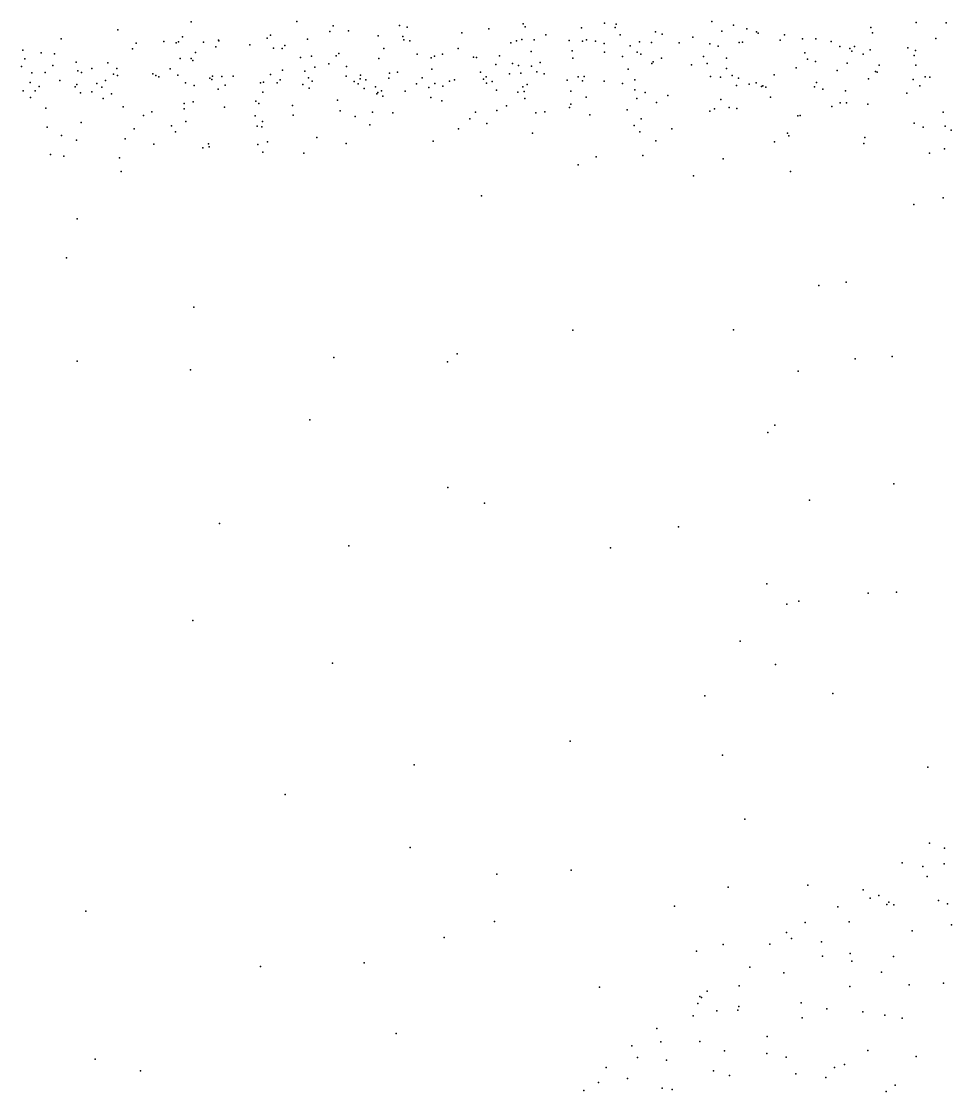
# Model space of a CAD drawing. Header units: metres. Extents: x -25 to 25, y -27.8 to 27.8.
# Drawn here: x -8.238 to -6.856, y -1.579 to 0.012 of the extents above; entities that cross this region are included whole.
import ezdxf

# ---------------------------------------------------------------- set-up
doc = ezdxf.new("R2010")
doc.units = ezdxf.units.M

msp = doc.modelspace()

# ---------------------------------------------------------------- linework, layer by layer
for p in [(-7.9859, 0.0109, -1.6583), (-7.8291, 0.0117, 19.847), (-7.7749, 0.0053, -10.9853), (-7.6762, 0.0054, 6.7507), (-7.6648, 0.0031, 20.4352), (-7.5437, 0.0007, 20.1354), (-7.4927, 0.0082, -0.1536), (-7.4898, 0.0035, -12.1344), (-7.4063, 0.002, 3.1692), (-7.3717, 0.009, 25.9457), (-7.3563, 0.0026, -11.5955), (-7.3548, 0.0075, 10.7589), (-7.2123, 0.0117, 16.2095), (-7.1804, 0.006, 3.2258), (-7.1605, 0.0005, 6.7761), (-6.9765, 0.0024, 6.9463), (-6.9091, 0.0103, 17.7497), (-6.8646, 0.0095, 7.0579), (-8.1791, -0.0143, -0.2973), (-8.0947, -0.0008, 26.4651), (-7.9985, -0.011, 19.7829), (-7.8729, -0.013, 15.2978), (-7.8679, -0.0088, 10.5131), (-7.8129, -0.0149, 12.6583), (-7.78, -0.0032, -20.7973), (-7.7523, -0.0023, 24.9941), (-7.7082, -0.0099, -6.9426), (-7.6714, -0.0109, 26.2049), (-7.6702, -0.0157, 2.8464), (-7.5837, -0.0053, 3.0247), (-7.4947, -0.0152, 14.0774), (-7.4766, -0.0159, 13.5563), (-7.4593, -0.0085, 11.1316), (-7.3988, -0.0158, 2.4798), (-7.3487, -0.0082, 6.6214), (-7.2961, -0.0036, 25.4068), (-7.2863, -0.0073, -10.8301), (-7.2407, -0.0116, 2.508), (-7.1976, -0.0028, -11.2077), (-7.1462, -0.0036, -0.6799), (-7.1435, -0.0058, 13.4456), (-7.1044, -0.0085, 14.4472), (-7.0776, -0.0141, 16.3183), (-7.0581, -0.0143, 7.4495), (-6.9738, -0.0052, -14.5336), (-6.8797, -0.0135, 7.2867), (-8.2359, -0.0309, -0.1227), (-8.0729, -0.029, 7.5432), (-8.0674, -0.0204, 10.4673), (-8.0265, -0.0184, -1.2717), (-8.0082, -0.02, -0.633), (-8.0047, -0.0185, 10.7829), (-7.9674, -0.0191, 10.155), (-7.9491, -0.0262, -10.907), (-7.9451, -0.0164, 12.3911), (-7.9447, -0.0174, 26.3143), (-7.8985, -0.0232, 13.5487), (-7.8638, -0.0283, 14.9503), (-7.8507, -0.0284, 20.6328), (-7.8465, -0.0239, 14.2566), (-7.6999, -0.0288, 20.2594), (-7.6609, -0.0172, 7.2331), (-7.5894, -0.0287, 11.3873), (-7.5112, -0.0203, 6.7503), (-7.5028, -0.0174, -20.85), (-7.4242, -0.0166, -12.3404), (-7.4047, -0.0176, -7.6295), (-7.3852, -0.0177, 12.0409), (-7.3725, -0.0211, 25.7585), (-7.3338, -0.0244, 13.4655), (-7.3201, -0.0187, -12.4676), (-7.3022, -0.0197, -7.3928), (-7.2611, -0.02, 8.0719), (-7.2154, -0.0217, -7.562), (-7.203, -0.025, -11.4868), (-7.1719, -0.0196, -10.7268), (-7.1669, -0.019, 11.1155), (-7.1112, -0.0161, -0.8563), (-7.0354, -0.0181, -1.0624), (-7.0225, -0.0256, -11.0698), (-7.0074, -0.0288, -10.8963), (-7.0006, -0.0256, -10.7423), (-6.9771, -0.0305, 11.2598), (-6.9214, -0.0275, 12.816), (-6.9098, -0.0314, 13.194), (-8.233, -0.0437, 4.3159), (-8.2089, -0.0352, 24.9039), (-8.1887, -0.0367, 19.685), (-8.0023, -0.0434, 12.8585), (-7.9861, -0.0434, 13.2912), (-7.9836, -0.0466, 9.9585), (-7.9795, -0.0343, -11.0675), (-7.8233, -0.042, 10.2463), (-7.8071, -0.0401, 20.044), (-7.7703, -0.0394, 16.6281), (-7.7664, -0.0362, 4.1928), (-7.7072, -0.0436, 2.5361), (-7.6501, -0.037, 10.4994), (-7.6294, -0.0426, 0.0061), (-7.6244, -0.0399, 25.177), (-7.6127, -0.0372, -7.6482), (-7.5664, -0.0416, 11.6363), (-7.5623, -0.0418, -7.0885), (-7.5278, -0.0397, 8.8062), (-7.4811, -0.033, 15.6877), (-7.4199, -0.0319, 7.0912), (-7.4192, -0.043, 3.9795), (-7.3719, -0.0338, 8.4936), (-7.3451, -0.0405, 7.497), (-7.3235, -0.0341, 7.797), (-7.318, -0.0368, -0.1665), (-7.2871, -0.0428, 7.2784), (-7.2248, -0.0403, 12.6185), (-7.1908, -0.043, 7.1167), (-7.0744, -0.0351, 3.5207), (-7.0702, -0.0444, -0.3348), (-7.0047, -0.0324, 7.1467), (-6.9879, -0.037, 15.8006), (-6.9122, -0.0392, 11.431), (-8.238, -0.0553, 12.826), (-8.1911, -0.0539, 3.4441), (-8.1565, -0.0487, -11.339), (-8.1544, -0.0616, 1.2197), (-8.1334, -0.0584, 26.2868), (-8.1098, -0.0497, 0.1349), (-8.0962, -0.0585, 12.3463), (-8.0171, -0.0586, 20.6721), (-7.8501, -0.0609, 13.3748), (-7.8171, -0.0621, 14.4334), (-7.8021, -0.0563, 12.9503), (-7.7814, -0.0513, 2.9833), (-7.7552, -0.0552, 3.1973), (-7.6793, -0.0635, 7.5065), (-7.6286, -0.0595, 12.8293), (-7.5332, -0.0522, 25.8233), (-7.5084, -0.051, 3.3254), (-7.4997, -0.054, 7.5059), (-7.4806, -0.055, 25.5819), (-7.4726, -0.0631, 7.6662), (-7.4674, -0.0494, 9.1359), (-7.337, -0.0594, 17.2064), (-7.3017, -0.0511, 11.2676), (-7.2994, -0.0483, -11.8196), (-7.2425, -0.053, 3.4313), (-7.2196, -0.0508, 3.7816), (-7.1906, -0.0582, -11.6817), (-7.087, -0.0573, 11.8584), (-7.0585, -0.048, 14.8373), (-7.0265, -0.0615, 10.5628), (-7.0116, -0.0503, 0.8012), (-6.9692, -0.0629, 11.7036), (-6.9668, -0.0636, -0.7005), (-6.9641, -0.0533, -11.3212), (-6.9096, -0.0535, 0.1433), (-8.2249, -0.0792, 2.8833), (-8.2224, -0.0646, 9.7277), (-8.2025, -0.0644, -7.018), (-8.1808, -0.076, -10.8975), (-8.1486, -0.0642, 3.2222), (-8.1133, -0.076, 3.0687), (-8.1012, -0.0669, -1.7714), (-8.0954, -0.0689, 1.4637), (-8.043, -0.066, -0.9652), (-8.0385, -0.0686, -6.9952), (-8.0339, -0.0708, 19.9723), (-8.0058, -0.0682, 4.1557), (-7.9945, -0.0794, -7.7461), (-7.958, -0.0725, 0.2159), (-7.9552, -0.0744, 3.0064), (-7.9543, -0.0697, 25.0496), (-7.9402, -0.0704, 2.81), (-7.9236, -0.0697, 2.5943), (-7.8784, -0.0787, 20.4502), (-7.8682, -0.067, 3.608), (-7.8539, -0.0753, 9.8705), (-7.8118, -0.0721, 13.2049), (-7.8061, -0.077, 0.1866), (-7.7557, -0.0695, 14.8103), (-7.7439, -0.0777, 3.9106), (-7.7348, -0.0735, 1.7423), (-7.7345, -0.0684, 1.4996), (-7.7264, -0.0753, 3.6706), (-7.6925, -0.0727, 25.9749), (-7.6913, -0.065, 14.2917), (-7.6426, -0.0724, 15.4182), (-7.6023, -0.0769, 13.3459), (-7.5949, -0.0749, 17.0162), (-7.5562, -0.0639, -7.4792), (-7.5515, -0.0743, 8.6304), (-7.5475, -0.0707, -7.2919), (-7.5388, -0.0775, 3.6112), (-7.5128, -0.066, -14.9225), (-7.4962, -0.0653, 10.5005), (-7.4617, -0.0663, 14.2599), (-7.4274, -0.0756, 15.5357), (-7.4109, -0.0709, 11.7373), (-7.4045, -0.0768, 11.5333), (-7.402, -0.0701, 9.3239), (-7.3725, -0.0769, 3.681), (-7.3267, -0.0751, 14.3958), (-7.2146, -0.0704, 10.5711), (-7.1998, -0.0712, 13.3163), (-7.1824, -0.0689, 15.6384), (-7.1731, -0.0725, 2.2726), (-7.1465, -0.0794, 0.6306), (-7.12, -0.0676, 9.371), (-7.0572, -0.079, 0.3524), (-6.9797, -0.0736, 13.0546), (-6.9134, -0.0745, 17.3681), (-6.8956, -0.0705, -12.4514), (-6.8889, -0.0711, -0.1615), (-8.2355, -0.0917, 3.8697), (-8.2175, -0.0917, -1.3327), (-8.2118, -0.0851, -11.1199), (-8.1584, -0.0857, 2.284), (-8.1556, -0.0821, 12.5127), (-8.1503, -0.0947, -0.7268), (-8.1332, -0.0932, 0.4767), (-8.126, -0.0808, 2.6443), (-8.1186, -0.0861, 9.55), (-7.9815, -0.0835, 9.6646), (-7.9456, -0.0892, 1.8233), (-7.9353, -0.083, 2.3837), (-7.8831, -0.0796, 3.8375), (-7.8795, -0.0933, 2.1896), (-7.8582, -0.0797, 20.2809), (-7.8202, -0.0823, 26.0647), (-7.8108, -0.0875, 1.9081), (-7.7376, -0.0809, -7.0948), (-7.7288, -0.0882, 2.0877), (-7.7123, -0.0856, 14.5791), (-7.7087, -0.0939, 25.4072), (-7.7034, -0.0915, 8.9812), (-7.6678, -0.0921, 9.1709), (-7.6514, -0.0811, 13.0308), (-7.6329, -0.0865, 25.5452), (-7.624, -0.0806, 1.386), (-7.6119, -0.0845, 16.5975), (-7.5474, -0.0799, 1.8481), (-7.5325, -0.0907, 7.822), (-7.5006, -0.0934, 13.1691), (-7.4933, -0.0857, 1.5725), (-7.4912, -0.0927, 15.3943), (-7.4867, -0.0823, 2.1114), (-7.4217, -0.0918, 8.1631), (-7.3454, -0.0806, -0.0017), (-7.3271, -0.0898, 2.0341), (-7.3113, -0.0939, 13.2122), (-7.1759, -0.0834, -12.2882), (-7.1573, -0.0814, 17.2121), (-7.1387, -0.0851, 11.6964), (-7.137, -0.084, 11.4827), (-7.1323, -0.0859, 0.0639), (-7.06, -0.0854, 15.0075), (-7.0474, -0.0892, 2.0973), (-7.0141, -0.0913, 1.0144), (-6.923, -0.095, -12.2862), (-6.9037, -0.0843, -11.5026), (-8.2244, -0.1016, -1.5857), (-8.1165, -0.1029, 25.0687), (-8.1042, -0.0958, 2.0861), (-7.9962, -0.1105, -15.0657), (-7.9831, -0.1078, 0.9956), (-7.8897, -0.107, 9.5087), (-7.8856, -0.1101, 25.2185), (-7.7685, -0.1054, 9.7115), (-7.7101, -0.0957, 10.0358), (-7.7013, -0.0993, 8.7747), (-7.63, -0.1012, 10.2105), (-7.6135, -0.1063, 1.1914), (-7.4901, -0.1029, 7.9919), (-7.3992, -0.101, 16.5433), (-7.3241, -0.1027, 14.7864), (-7.2945, -0.1086, 1.8151), (-7.2779, -0.0985, -14.7723), (-7.199, -0.1043, 12.863), (-7.1255, -0.101, -11.9777), (-7.022, -0.1094, -11.7976), (-7.0125, -0.1093, 16.6441), (-8.2018, -0.1174, 9.2531), (-8.087, -0.1154, 26.1037), (-8.0443, -0.1227, 20.5164), (-7.9962, -0.1181, 20.1978), (-7.9364, -0.1157, -20.6386), (-7.8352, -0.1134, -7.5582), (-7.7644, -0.121, -7.4052), (-7.7166, -0.1233, 9.5232), (-7.6864, -0.1241, 8.5532), (-7.5636, -0.1233, 16.7615), (-7.5317, -0.1205, 9.4926), (-7.5175, -0.1137, 14.8389), (-7.4741, -0.1244, 15.2203), (-7.4608, -0.1228, 1.2316), (-7.4237, -0.1161, 14.5773), (-7.4219, -0.1114, 13.0198), (-7.3936, -0.1272, 14.943), (-7.3382, -0.1199, 1.5664), (-7.2154, -0.1215, 15.3806), (-7.2084, -0.1183, 13.0514), (-7.1869, -0.1161, 1.9584), (-7.1755, -0.1177, 16.625), (-7.0341, -0.1147, 1.8939), (-6.9809, -0.1115, 15.5347), (-6.869, -0.1233, -12.1335), (-8.1492, -0.1386, -7.6726), (-8.0568, -0.128, 0.6929), (-7.9938, -0.1371, -7.5967), (-7.8906, -0.1285, -7.1786), (-7.8799, -0.1372, 25.9047), (-7.8344, -0.1278, 9.303), (-7.7422, -0.1296, 1.0657), (-7.7204, -0.1422, 7.8987), (-7.5722, -0.1333, 8.3665), (-7.5468, -0.14, 0.3115), (-7.3173, -0.1331, 15.1133), (-7.0846, -0.1286, 15.2095), (-7.0813, -0.1281, 9.5194), (-6.9121, -0.1394, -11.9549), (-8.1996, -0.1453, 9.0879), (-8.1785, -0.1577, 25.9737), (-8.0703, -0.1481, -7.1878), (-8.015, -0.1435, 8.0035), (-8.0089, -0.1525, 9.1262), (-7.8877, -0.1442, 9.011), (-7.8811, -0.1449, 7.9053), (-7.5887, -0.1482, 9.7922), (-7.4787, -0.1545, 9.6698), (-7.328, -0.1432, 0.5865), (-7.3194, -0.1522, 16.7334), (-7.2718, -0.1479, 1.4287), (-7.1002, -0.1542, 1.6559), (-7.0982, -0.1586, 16.7915), (-6.8984, -0.1453, 16.766), (-6.866, -0.144, 15.3898), (-6.8568, -0.1501, 9.5477), (-8.1561, -0.1646, -20.4083), (-8.0838, -0.1629, 8.169), (-8.0415, -0.1706, 8.9284), (-7.9601, -0.1702, -7.4177), (-7.9592, -0.1749, 8.5433), (-7.8869, -0.1711, 25.7145), (-7.8727, -0.1671, 0.6142), (-7.7993, -0.1607, 0.8959), (-7.7557, -0.1698, -15.0736), (-7.6265, -0.1663, 8.1636), (-7.2955, -0.1656, 9.6543), (-7.1193, -0.1672, 1.3959), (-6.9869, -0.1699, 10.2887), (-6.9853, -0.1609, 16.9829), (-8.1949, -0.1862, -7.4735), (-8.1752, -0.1884, 25.3134), (-7.9685, -0.1763, 25.3639), (-7.8796, -0.1824, 8.3694), (-7.8185, -0.1842, 8.1767), (-7.3841, -0.1896, 9.8088), (-7.3151, -0.1874, 10.2494), (-6.889, -0.184, 9.6951), (-6.8671, -0.1777, 10.0684), (-8.0921, -0.1912, 25.8245), (-7.4109, -0.2017, 10.0306), (-7.1958, -0.1927, -20.738), (-8.0896, -0.2116, 25.5712), (-7.2395, -0.2178, 10.0146), (-7.0959, -0.2116, 10.1273), (-7.5546, -0.2476, -15.0557), (-6.8688, -0.2507, -21.3342), (-6.9127, -0.2603, -14.5572), (-8.1553, -0.2817, -15.2632), (-8.1709, -0.3399, -20.1879), (-7.0535, -0.3809, -14.6867), (-7.013, -0.3758, -21.6112), (-7.9817, -0.4131, -15.3317), (-7.4191, -0.4473, -15.1037), (-7.1801, -0.4469, -20.5153), (-7.7738, -0.4879, -20.258), (-7.5908, -0.4822, -20.3953), (-6.9998, -0.4897, -21.9594), (-6.9449, -0.4863, -20.4829), (-8.1553, -0.4931, -15.4887), (-7.987, -0.5063, -20.1297), (-7.6049, -0.4941, -15.264), (-7.0843, -0.5083, -21.367), (-7.8094, -0.5806, -15.3892), (-7.1188, -0.5883, -21.7002), (-7.1293, -0.5993, -14.8622), (-7.6045, -0.6811, -15.4018), (-6.9423, -0.6755, -20.6862), (-7.5504, -0.7044, -20.3197), (-7.0674, -0.6999, -21.9977), (-7.9439, -0.7345, -15.5606), (-7.2622, -0.7394, -20.4028), (-7.7518, -0.7678, -20.2712), (-7.3631, -0.7709, -15.3825), (-7.1309, -0.824, -20.6457), (-6.9803, -0.8382, -14.9349), (-6.9383, -0.8366, -22.382), (-7.1012, -0.8542, -15.1564), (-7.0833, -0.8499, -20.9987), (-7.9836, -0.8789, -20.2176), (-7.1702, -0.9093, -21.3975), (-7.776, -0.942, -20.3917), (-7.1181, -0.9441, -21.9439), (-7.2231, -0.9906, -20.793), (-7.033, -0.987, -22.1643), (-7.423, -1.0579, -20.6102), (-7.1966, -1.0789, -20.9948), (-7.6545, -1.0932, -15.6027), (-6.8916, -1.0968, -15.4146), (-7.846, -1.1374, -15.6975), (-7.1636, -1.1741, -21.7348), (-7.6608, -1.2158, -20.5701), (-6.8893, -1.2094, -7.2615), (-6.8667, -1.2171, -7.3764), (-6.9297, -1.2389, -7.1696), (-6.8672, -1.2402, -22.5411), (-7.532, -1.2555, -18.1915), (-7.4216, -1.2495, -18.6608), (-6.899, -1.2444, -7.0176), (-7.0697, -1.2718, -18.0385), (-6.8928, -1.259, -7.4417), (-7.1881, -1.275, -21.4966), (-6.9878, -1.2789, -7.1208), (-6.9645, -1.2872, -18.9399), (-7.2679, -1.3032, -18.8894), (-6.9772, -1.2912, -7.3835), (-6.9526, -1.3008, -6.9453), (-6.9498, -1.2975, -18.505), (-6.9424, -1.301, -7.4988), (-6.8759, -1.2949, -7.5795), (-6.8626, -1.2997, -17.9603), (-8.1422, -1.3106, -20.219), (-7.0255, -1.3044, -7.3231), (-7.5351, -1.3262, -15.6267), (-7.0737, -1.3275, -7.1586), (-7.0087, -1.3265, -7.4429), (-6.8564, -1.3311, -7.688), (-7.61, -1.3496, -18.0154), (-7.1016, -1.3426, -7.2574), (-7.0942, -1.3515, -7.3463), (-6.9149, -1.3398, -7.6244), (-7.1956, -1.3604, -17.8523), (-7.1263, -1.3596, -7.1054), (-7.0498, -1.3562, -6.9605), (-7.2352, -1.3703, -21.1936), (-7.0481, -1.3773, -7.5173), (-7.0068, -1.3737, -6.8558), (-6.9426, -1.3778, -6.7976), (-7.8828, -1.3928, -20.4485), (-7.7289, -1.3876, -18.2819), (-7.1563, -1.394, -21.6871), (-7.0046, -1.385, -7.5949), (-7.1056, -1.4021, -6.9363), (-6.9607, -1.4013, -7.6848), (-7.3796, -1.4234, -20.785), (-7.2196, -1.4296, -7.1077), (-7.1721, -1.4216, -7.0112), (-7.0077, -1.4227, -6.795), (-6.9196, -1.42, -7.7584), (-6.8686, -1.4178, -6.6841), (-7.2303, -1.4377, -7.198), (-7.2278, -1.4391, -15.6283), (-7.0796, -1.4471, -7.6002), (-7.2332, -1.4477, -7.3193), (-7.2052, -1.4586, -7.4179), (-7.174, -1.4577, -7.4875), (-7.1725, -1.4523, -6.9309), (-7.0415, -1.4559, -7.6634), (-6.9882, -1.4604, -6.7322), (-7.24, -1.4664, -7.0274), (-7.0784, -1.4694, -19.1226), (-6.9555, -1.4654, -15.7137), (-6.9296, -1.4696, -7.8075), (-7.6812, -1.4925, -18.7944), (-7.2944, -1.4849, -7.0826), (-7.2882, -1.5048, -7.3647), (-7.2304, -1.5044, -7.4968), (-7.1305, -1.4967, -6.7961), (-7.3315, -1.511, -7.2408), (-7.1939, -1.5183, -6.8188), (-7.1309, -1.5224, -7.6568), (-6.9806, -1.5176, -6.6449), (-6.9091, -1.5268, -22.371), (-8.1287, -1.5307, -15.8409), (-7.3231, -1.5282, -6.9872), (-7.2798, -1.532, -19.0996), (-7.102, -1.5277, -6.7257), (-7.0156, -1.5386, -7.7996), (-8.0613, -1.548, -20.2351), (-7.3694, -1.5428, -7.1709), (-7.2099, -1.5479, -7.602), (-7.1863, -1.555, -6.7592), (-7.0877, -1.5522, -7.7514), (-7.043, -1.5577, -6.6386), (-7.0302, -1.5431, -22.0107), (-7.3806, -1.5653, -7.3201), (-7.3376, -1.5595, -6.9036), (-7.2865, -1.5738, -20.9671), (-6.9403, -1.5692, -7.9002), (-7.4024, -1.5771, -7.0508), (-7.2716, -1.5755, -6.802), (-6.9534, -1.5788, -6.5695)]:
    msp.add_point(p)

doc.saveas('drawing.dxf')
